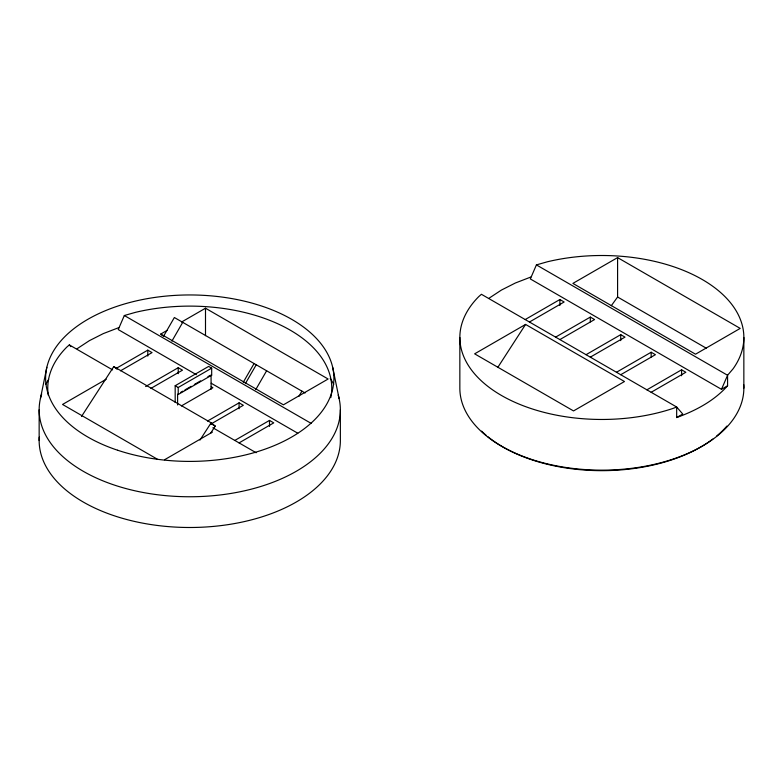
<?xml version="1.0" encoding="UTF-8"?>
<svg xmlns="http://www.w3.org/2000/svg" width="783" height="783" viewBox="0 0 783 783"><rect width="100%" height="100%" fill="white"/><g stroke="black" fill="none" stroke-linecap="round" stroke-linejoin="round"><path stroke-width="1.17" d="M40.442 398.449L46.833 367.315M330.798 397.617A141.997 81.98 0 0 0 135.41 312.358L124.321 315.52L118.233 329.574L196.386 374.695M536.414 264.899L530.336 278.954L721.486 389.317L727.573 385.804L727.573 375.263L733.045 368.862A141.997 81.98 0 0 0 702.263 279.511A141.997 81.98 0 0 0 547.513 261.747L536.414 264.899L727.573 375.263L721.486 389.317M163.52 336.299L174.364 317.516L305.096 392.988M171.898 341.134L182.733 322.351M243.239 382.319L254.084 363.537M245.392 383.562L256.237 364.78M255.777 389.562L266.621 370.78M298.9 396.374L301.915 391.157M81.52 416.458L113.77 366.591L211.136 422.81L215.237 426.089L210.637 433.214M199.949 440.105L211.136 422.81M497.773 367.433L525.579 324.426L624.472 381.517L573.528 410.928L474.635 353.838L525.579 324.426M611.308 305.713L617.591 297.011L617.591 257.607L572.892 283.407L695.519 354.2L740.209 328.4L617.591 257.607M727.573 385.804C714.076 400.945 695.549 410.732 676.669 417.554L676.669 407.013L481.428 294.291L478.873 296.493A141.997 81.98 0 0 0 501.443 395.454A141.997 81.98 0 0 0 672.851 408.481L676.669 407.013L682.756 414.041L676.669 417.554M112.605 369.889L69.335 344.902L66.78 347.114A141.997 81.98 0 0 0 48.301 395.249M77.096 348.729L89.35 340.674L103.307 333.597L118.752 327.646M489.199 298.117L501.443 290.053L515.41 282.986L530.854 277.025M162.463 335.809L160.799 334.028L167.033 330.426M181.587 322.019L205.498 308.218L328.116 379.011L283.417 404.821L160.799 334.028M116.256 368.353L147.791 350.148L152.049 352.604L120.513 370.809M106.214 379.246L62.542 404.459L157.226 459.122M145.628 386.528L178.211 367.716L182.478 370.173L150.943 388.378M175.177 402.491L175.177 385.725L208.64 366.405L211.684 368.157L211.684 375.184L178.211 394.505L177.604 394.152L177.604 404.977M175.177 385.725L178.211 387.477L211.684 368.157M180.746 392.342L182.84 391.138M184.925 389.934L191.199 386.303M194.341 384.492L200.614 380.871M207.935 376.643L210.03 375.439M181.372 405.946L212.898 387.742L211.195 386.753M207.534 421.048L239.069 402.844L243.327 405.3L210.744 424.122M164.547 459.748L212.379 432.138M234.812 440.438L269.499 420.412L273.756 422.869L239.069 442.894M525.197 319.552L559.884 299.527L564.142 301.993L529.455 322.019M555.627 337.121L590.313 317.095L594.571 319.552L559.884 339.577M586.046 354.689L620.733 334.664L625 337.121L590.313 357.146M616.475 372.258L651.162 352.233L655.42 354.689L620.733 374.714M646.905 389.826L681.592 369.801L685.849 372.258L651.162 392.283M617.591 297.011L706.383 348.269M124.321 315.52L311.252 423.437M211.684 375.184L211.077 374.832L211.077 389.259M211.175 383.23L297.775 433.224M211.009 423.642L215.237 426.089M212.868 427.772L256.139 452.75M113.77 366.591L117.049 369.214M69.335 344.902L70.852 346.663M332.677 367.315L339.078 398.449M743.85 337.483L743.85 388.172M681.592 369.801L681.592 375.762M651.162 352.233L651.162 356.999M620.733 334.664L620.733 340.625M590.313 317.095L590.313 321.862M559.884 299.527L559.884 305.487M459.846 337.483L459.846 388.172A141.997 81.98 0 0 0 604.946 470.133A141.997 81.98 0 0 0 743.713 384.6M340.36 409.803L340.36 440.545A150.61 86.952 0 0 1 186.804 527.478A150.61 86.952 0 0 1 39.267 437.139M269.499 420.412L269.499 426.373M239.069 402.844L239.069 408.804M205.498 308.218L205.498 335.682M178.211 367.716L178.211 373.667M178.211 387.477L178.211 394.505M147.791 350.148L147.791 356.108M39.15 409.803L39.15 440.545M726.898 426.069A139.844 80.737 0 0 1 716.719 435.974M712.794 439.077A139.844 80.737 0 0 1 487.936 436.767M486.037 435.182A139.844 80.737 0 0 1 481.584 431.13M338.187 395.082A150.61 86.952 0 0 1 188.772 496.755A150.61 86.952 0 0 1 41.675 393.957M45.766 384.316A150.61 86.952 0 0 1 48.644 379.412M330.23 378.443A150.61 86.952 0 0 1 333.744 384.316M117.685 450.254A144.15 83.223 0 0 0 333.91 378.179A144.15 83.223 0 0 0 117.685 306.104A144.15 83.223 0 0 0 117.685 450.254"/></g></svg>
